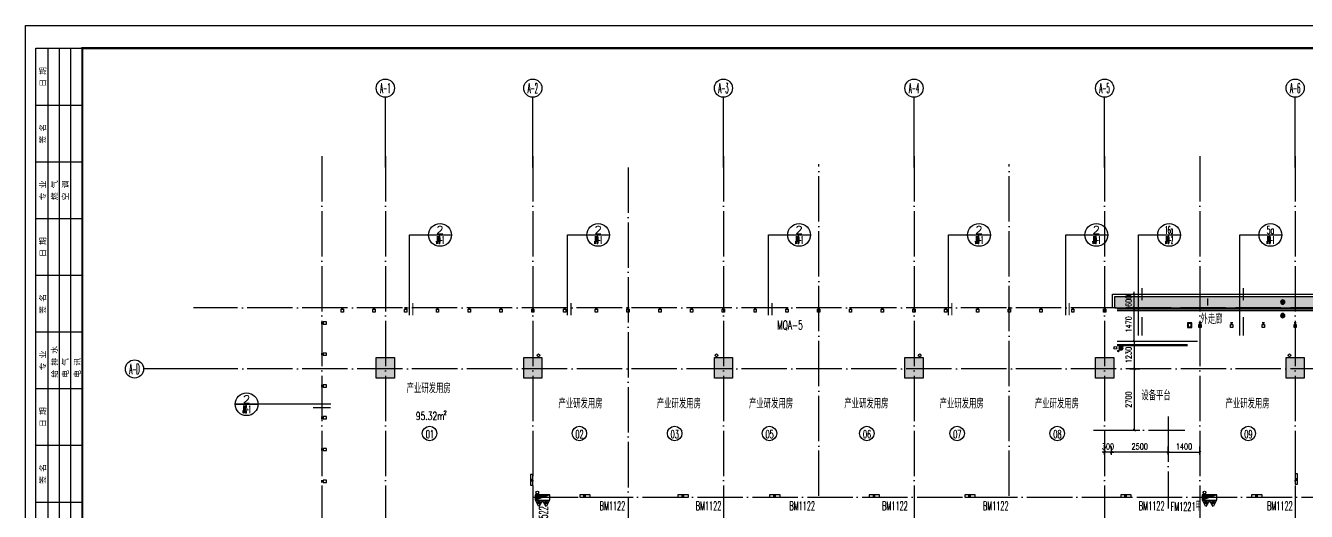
# Model space of a CAD drawing. Extents: x 1980812 to 2578970, y -669191 to 284498.
# Drawn here: x 1980812 to 2037260, y -166057 to -144644 of the extents above; entities that cross this region are included whole.
import ezdxf
from ezdxf.enums import TextEntityAlignment as Align

# ---------------------------------------------------------------- set-up
doc = ezdxf.new("R2010")
doc.units = 0
doc.header["$LTSCALE"] = 1000
doc.header["$MEASUREMENT"] = 0
doc.linetypes.add('DOTE', pattern=[2.42, 2, -0.2, 0.02, -0.2])
for name, color, linetype in [('0-文字（防火门)', 22, 'Continuous'), ('A-FLOR-LAND', 74, 'Continuous'), ('AXIS', 3, 'Continuous'), ('AXIS_TEXT', 7, 'Continuous'), ('COLU', 6, 'Continuous'), ('COLU_HATCH', 251, 'Continuous'), ('CURTWALL', 2, 'Continuous'), ('dote', 1, 'DOTE'), ('DQ-L', 2, 'Continuous'), ('DQ2', 2, 'Continuous'), ('EQUIP_地漏', 255, 'Continuous'), ('EQUIP_消火栓', 255, 'Continuous'), ('HANDRAIL', 3, 'Continuous'), ('TK', 1, 'Continuous'), ('VALVE_喷淋', 255, 'Continuous'), ('VPIPE-喷淋', 220, 'Continuous'), ('VPIPE-废水', 30, 'Continuous'), ('VPIPE-污水', 50, 'Continuous'), ('VPIPE-消防', 20, 'Continuous'), ('VPIPE-雨水', 140, 'Continuous'), ('WINDOW', 2, 'Continuous'), ('幕墙编号', 14, 'Continuous'), ('房号', 231, 'Continuous'), ('房间名称', 7, 'Continuous'), ('栏杆', 143, 'Continuous'), ('看线', 66, 'Continuous'), ('窗户分隔', 133, 'Continuous'), ('节点', 3, 'Continuous'), ('详细尺寸', 11, 'Continuous'), ('详细标注', 231, 'Continuous'), ('门窗编号', 56, 'Continuous'), ('门窗编号（回迁图纸）', 56, 'Continuous')]:
    doc.layers.add(name, color=color, linetype=linetype)
doc.styles.add('_TCH_AXIS', font='COMPLEX', dxfattribs={"bigfont": 'GBCBIG'})
doc.styles.add('_TCH_DIM_T3', font='SIMPLEX', dxfattribs={"width": 0.705882, "bigfont": 'GBCBIG'})
doc.styles.add('COMP', font='COMPLEX.shx', dxfattribs={"bigfont": 'hztxt'})
doc.styles.add('COMPLEX', font='COMPLEX')
doc.styles.add('D8', font='txtw.shx', dxfattribs={"width": 0.7, "bigfont": 'hztxtw.shx'})
doc.styles.add('HZF', font='ROMANS2', dxfattribs={"width": 0.7, "bigfont": 'HZDF2'})
doc.styles.add('HZTXTW', font='txtw.shx', dxfattribs={"width": 0.6, "bigfont": 'hztxtw.shx'})
doc.styles.add('SONGTI', font='NSimSun.ttf', dxfattribs={"width": 1.1})
doc.dimstyles.new('_TCH_ARCH&&100', dxfattribs={"dimtxt": 255, "dimasz": 100, "dimexe": 250, "dimexo": 300, "dimgap": 122.5, "dimtad": 1, "dimdec": 0, "dimzin": 0, "dimdsep": 46, "dimtxsty": '_TCH_DIM_T3', "dimblk": 'ARCHTICK', "dimcen": 0.09, "dimclrt": 7, "dimazin": 2, "dimtfac": 1, "dimtdec": 0, "dimtix": 1, "dimtmove": 2, "dimatfit": 3, "dimfxl": 1, "dimtolj": 1, "dimtzin": 0, "dimarcsym": 0})

# ---------------------------------------------------------------- blocks, each defined once
blk = doc.blocks.new('会签栏0821')
at = {"layer": 'TK'}
for p, q in [((115148889, 23475903), (115148889, 23483403)), ((115148889, 23483403), (115150939, 23483403)), ((115149439, 23475903), (115149439, 23483403)), ((115149939, 23475903), (115149939, 23483403)), ((115150439, 23475903), (115150439, 23483403)), ((115150939, 23475903), (115150939, 23483403)), ((115148889, 23480903), (115150939, 23480903)), ((115148889, 23478403), (115150939, 23478403)), ((115148889, 23468403), (115148889, 23475903)), ((115148889, 23475903), (115150939, 23475903)), ((115149439, 23468403), (115149439, 23475903)), ((115149939, 23468403), (115149939, 23475903)), ((115150439, 23468403), (115150439, 23475903)), ((115150939, 23468403), (115150939, 23475903)), ((115148889, 23473403), (115150939, 23473403)), ((115148889, 23470903), (115150939, 23470903)), ((115148889, 23460903), (115148889, 23468403)), ((115148889, 23468403), (115150939, 23468403)), ((115149439, 23460903), (115149439, 23468403)), ((115149939, 23460903), (115149939, 23468403)), ((115150439, 23460903), (115150439, 23468403)), ((115150939, 23460903), (115150939, 23468403)), ((115148889, 23465903), (115150939, 23465903)), ((115148889, 23463403), (115150939, 23463403)), ((115148889, 23460903), (115150939, 23460903))]:
    blk.add_line(p, q, dxfattribs=at)
at = {"layer": 'TK', "style": 'SONGTI'}
for s, p in [('日 期', (115149324, 23481702)), ('签 名', (115149324, 23479202)), ('专 业', (115149324, 23476702)), ('燃 气', (115149842, 23476702)), ('空 调', (115150316, 23476702)), ('日 期', (115149324, 23474202)), ('签 名', (115149324, 23471702)), ('专 业', (115149324, 23469202)), ('给 排 水', (115149842, 23468880)), ('电 气', (115150316, 23468880)), ('电 讯', (115150842, 23468880)), ('日 期', (115149324, 23466702)), ('签 名', (115149324, 23464202)), ('专 业', (115149324, 23461702)), ('总 图', (115149842, 23461702)), ('建 筑', (115150342, 23461702)), ('结 构', (115150816, 23461702))]:
    blk.add_text(s, height=250, rotation=90, dxfattribs=at).set_placement(p)
blk = doc.blocks.new('_ArchTick')
at = {"color": 0, "linetype": 'ByBlock', "const_width": 0.4}
blk.add_lwpolyline([(-0.5, -0.5), (0.5, 0.5)], dxfattribs=at)
blk = doc.blocks.new('*D1578')
at = {"layer": 'Defpoints', "color": 0, "transparency": 16777216}
for p in [(32509, 3300), (33007, 3300), (32509, 2700)]:
    blk.add_point(p, dxfattribs=at)
at = {"layer": '详细标注', "color": 0, "lineweight": -2, "transparency": 16777216}
for p, q in [((33007, 3300), (33007, 3400)), ((32809, 3300), (33257, 3300)), ((33007, 2700), (33007, 3300)), ((32809, 2700), (33257, 2700)), ((33007, 2700), (33007, 2600))]:
    blk.add_line(p, q, dxfattribs=at)
at = {"layer": '详细标注', "color": 0, "lineweight": -2, "transparency": 16777216, "xscale": 100, "yscale": 100, "zscale": 100}
for p, rotation in [((33007, 3300), 270), ((33007, 2700), 90)]:
    blk.add_blockref('_ArchTick', p, dxfattribs=dict(at, rotation=rotation))
at = {"layer": '详细标注', "color": 7, "transparency": 16777216, "insert": (32757, 3000), "char_height": 255, "attachment_point": 5, "rotation": 90, "style": '_TCH_DIM_T3'}
blk.add_mtext('\\A1;600', dxfattribs=at)
blk = doc.blocks.new('*D1579')
at = {"layer": 'Defpoints', "color": 0, "transparency": 16777216}
for p in [(32509, 1230), (32509, 0), (33007, 0)]:
    blk.add_point(p, dxfattribs=at)
at = {"layer": '详细标注', "color": 0, "lineweight": -2, "transparency": 16777216}
for p, q in [((32809, 1230), (33257, 1230)), ((33007, 1230), (33007, 0)), ((32809, 0), (33257, 0))]:
    blk.add_line(p, q, dxfattribs=at)
at = {"layer": '详细标注', "color": 0, "lineweight": -2, "transparency": 16777216, "xscale": 100, "yscale": 100, "zscale": 100}
for p, rotation in [((33007, 1230), 90), ((33007, 0), 270)]:
    blk.add_blockref('_ArchTick', p, dxfattribs=dict(at, rotation=rotation))
at = {"layer": '详细标注', "color": 7, "transparency": 16777216, "insert": (32757, 615), "char_height": 255, "attachment_point": 5, "rotation": 90, "style": '_TCH_DIM_T3'}
blk.add_mtext('\\A1;1230', dxfattribs=at)
blk = doc.blocks.new('*D1580')
at = {"layer": 'Defpoints', "color": 0, "transparency": 16777216}
for p in [(32509, 0), (32509, -2700), (33007, -2700)]:
    blk.add_point(p, dxfattribs=at)
at = {"layer": '详细标注', "color": 0, "lineweight": -2, "transparency": 16777216}
for p, q in [((32809, 0), (33257, 0)), ((33007, 0), (33007, -2700)), ((32809, -2700), (33257, -2700))]:
    blk.add_line(p, q, dxfattribs=at)
at = {"layer": '详细标注', "color": 0, "lineweight": -2, "transparency": 16777216, "xscale": 100, "yscale": 100, "zscale": 100}
for p, rotation in [((33007, 0), 90), ((33007, -2700), 270)]:
    blk.add_blockref('_ArchTick', p, dxfattribs=dict(at, rotation=rotation))
at = {"layer": '详细标注', "color": 7, "transparency": 16777216, "insert": (32757, -1350), "char_height": 255, "attachment_point": 5, "rotation": 90, "style": '_TCH_DIM_T3'}
blk.add_mtext('\\A1;2700', dxfattribs=at)
blk = doc.blocks.new('*D1587')
at = {"layer": 'Defpoints', "color": 0, "transparency": 16777216}
for p in [(35900, -3669), (34500, -4080), (35900, -4080)]:
    blk.add_point(p, dxfattribs=at)
at = {"layer": '详细标注', "color": 0, "lineweight": -2, "transparency": 16777216}
for p, q in [((34500, -3780), (34500, -3419)), ((34500, -3669), (35900, -3669)), ((35900, -3780), (35900, -3419))]:
    blk.add_line(p, q, dxfattribs=at)
at = {"layer": '详细标注', "color": 0, "lineweight": -2, "transparency": 16777216, "xscale": 100, "yscale": 100, "zscale": 100, "rotation": 180}
blk.add_blockref('_ArchTick', (34500, -3669), dxfattribs=at)
at = {"layer": '详细标注', "color": 0, "lineweight": -2, "transparency": 16777216, "xscale": 100, "yscale": 100, "zscale": 100}
blk.add_blockref('_ArchTick', (35900, -3669), dxfattribs=at)
at = {"layer": '详细标注', "color": 7, "transparency": 16777216, "insert": (35200, -3419), "char_height": 255, "attachment_point": 5, "style": '_TCH_DIM_T3'}
blk.add_mtext('\\A1;1400', dxfattribs=at)
blk = doc.blocks.new('*D1588')
at = {"layer": 'Defpoints', "color": 0, "transparency": 16777216}
for p in [(32000, -3669), (32000, -4080), (34500, -4080)]:
    blk.add_point(p, dxfattribs=at)
at = {"layer": '详细标注', "color": 0, "lineweight": -2, "transparency": 16777216}
for p, q in [((32000, -3780), (32000, -3419)), ((34500, -3669), (32000, -3669)), ((34500, -3780), (34500, -3419))]:
    blk.add_line(p, q, dxfattribs=at)
at = {"layer": '详细标注', "color": 0, "lineweight": -2, "transparency": 16777216, "xscale": 100, "yscale": 100, "zscale": 100}
for p, rotation in [((32000, -3669), 180.0000000054828), ((34500, -3669), 5.482814202650844e-09)]:
    blk.add_blockref('_ArchTick', p, dxfattribs=dict(at, rotation=rotation))
at = {"layer": '详细标注', "color": 7, "transparency": 16777216, "insert": (33250, -3419), "char_height": 255, "attachment_point": 5, "rotation": 0, "style": '_TCH_DIM_T3'}
blk.add_mtext('\\A1;2500', dxfattribs=at)
blk = doc.blocks.new('*D1591')
at = {"layer": 'Defpoints', "color": 0, "transparency": 16777216}
for p in [(32509, 2700), (33007, 2700), (32509, 1230)]:
    blk.add_point(p, dxfattribs=at)
at = {"layer": '详细标注', "color": 0, "lineweight": -2, "transparency": 16777216}
for p, q in [((32809, 2700), (33257, 2700)), ((33007, 1230), (33007, 2700)), ((32809, 1230), (33257, 1230))]:
    blk.add_line(p, q, dxfattribs=at)
at = {"layer": '详细标注', "color": 0, "lineweight": -2, "transparency": 16777216, "xscale": 100, "yscale": 100, "zscale": 100}
for p, rotation in [((33007, 2700), 90), ((33007, 1230), 270)]:
    blk.add_blockref('_ArchTick', p, dxfattribs=dict(at, rotation=rotation))
at = {"layer": '详细标注', "color": 7, "transparency": 16777216, "insert": (32757, 1965), "char_height": 255, "attachment_point": 5, "rotation": 90, "style": '_TCH_DIM_T3'}
blk.add_mtext('\\A1;1470', dxfattribs=at)
blk = doc.blocks.new('*D1592')
at = {"layer": 'Defpoints', "color": 0, "transparency": 16777216}
for p in [(31700, -3669), (31700, -4080), (32000, -4080)]:
    blk.add_point(p, dxfattribs=at)
at = {"layer": '详细标注', "color": 0, "lineweight": -2, "transparency": 16777216}
for p, q in [((31700, -3669), (31600, -3669)), ((31700, -3780), (31700, -3419)), ((32000, -3669), (31700, -3669)), ((32000, -3780), (32000, -3419)), ((32000, -3669), (32100, -3669))]:
    blk.add_line(p, q, dxfattribs=at)
at = {"layer": '详细标注', "color": 0, "lineweight": -2, "transparency": 16777216, "xscale": 100, "yscale": 100, "zscale": 100}
for p, rotation in [((31700, -3669), 5.480579160473222e-09), ((32000, -3669), 180.0000000054806)]:
    blk.add_blockref('_ArchTick', p, dxfattribs=dict(at, rotation=rotation))
at = {"layer": '详细标注', "color": 7, "transparency": 16777216, "insert": (31850, -3419), "char_height": 255, "attachment_point": 5, "rotation": 0, "style": '_TCH_DIM_T3'}
blk.add_mtext('\\A1;300', dxfattribs=at)
blk = doc.blocks.new('_index')
blk.add_line((-0.5, 0), (0.5, 0))
blk.add_circle((0, 0), 0.5)
at = {"style": 'COMP'}
for tag, width, p, p2 in [('1', 2.333333, (-0.17, 0.05), (0.17, 0.05)), ('-', 1.166667, (-0.17, -0.39), (0.17, -0.39))]:
    blk.add_attdef(tag, text='', height=0.34, dxfattribs=dict(at, width=width)).set_placement(p, p2, align=Align.FIT)
blk = doc.blocks.new('A$C18E54BEC')
at = {"layer": '房号'}
for centre in [(1948, -2845), (8552, -2845), (12751, -2845), (16930, -2845), (21221, -2845), (25201, -2845), (29613, -2845), (38033, -2845), (43698, -2845), (3367, -10586), (42972, -10732), (3367, -14737), (42823, -14927), (3367, -21655), (8716, -21655), (16897, -21655), (21288, -21655), (25379, -21655), (29498, -21655), (33902, -21655), (37926, -21655), (44696, -21655)]:
    blk.add_circle(centre, 320, dxfattribs=at)
at = {"layer": '房号', "style": 'HZTXTW', "width": 0.506757}
for s, p in [('01', (1784, -3055)), ('02', (8377, -3059)), ('03', (12576, -3059)), ('05', (16755, -3059)), ('06', (21046, -3059)), ('07', (25026, -3059)), ('08', (29438, -3059)), ('09', (37858, -3059)), ('10', (43523, -3059)), ('25', (3192, -10800)), ('11', (42797, -10945)), ('23', (3192, -14951)), ('12', (42648, -15140)), ('22', (3192, -21869)), ('21', (8541, -21869)), ('20', (16722, -21869)), ('19', (21113, -21869)), ('18', (25204, -21869)), ('17', (29323, -21869)), ('16', (33727, -21869)), ('15', (37751, -21869)), ('13', (44521, -21869))]:
    blk.add_text(s, height=358.4, dxfattribs=at).set_placement(p)
blk = doc.blocks.new('A$C1FE24B19')
at = {"layer": '房间名称', "style": 'HZTXTW', "width": 0.6}
for s, p in [('产业研发用房', (43491, -730)), ('产业研发用房', (1909, -866)), ('设备平台', (33967, -1180)), ('产业研发用房', (8600, -1537)), ('产业研发用房', (12938, -1537)), ('产业研发用房', (17000, -1537)), ('产业研发用房', (21200, -1537)), ('产业研发用房', (25400, -1537)), ('产业研发用房', (29600, -1537)), ('产业研发用房', (38000, -1537)), ('产业研发用房', (3551, -9712)), ('产业研发用房', (42805, -9712)), ('产业研发用房', (3578, -13987)), ('产业研发用房', (42805, -13987)), ('产业研发用房', (3397, -19607)), ('产业研发用房', (44516, -19829)), ('产业研发用房', (8600, -20667)), ('产业研发用房', (17000, -20754)), ('产业研发用房', (21200, -20754)), ('产业研发用房', (25400, -20754)), ('产业研发用房', (29600, -20754)), ('产业研发用房', (33695, -20754)), ('产业研发用房', (37809, -20796)), ('设备平台', (12211, -22749))]:
    blk.add_text(s, height=400, rotation=0.0006, dxfattribs=at).set_placement(p, align=Align.MIDDLE_CENTER)
blk = doc.blocks.new('灭火器')
at = {"layer": 'VALVE_喷淋'}
for points in [[(-87, 50), (-156, 170), (-225, 50)], [(225, 50), (156, 170), (87, 50)]]:
    blk.add_hatch(color=8, dxfattribs=at).paths.add_polyline_path(points)
at = {"layer": 'EQUIP_消火栓'}
for p, q in [((-156, 270), (-312, 0)), ((-156, 170), (-225, 50)), ((-225, 50), (-87, 50)), ((0, 0), (-156, 270)), ((-87, 50), (-156, 170)), ((156, 270), (0, 0)), ((0, 0), (312, 0)), ((156, 170), (87, 50)), ((87, 50), (225, 50)), ((312, 0), (156, 270)), ((225, 50), (156, 170)), ((-312, 0), (0, 0))]:
    blk.add_line(p, q, dxfattribs=at)
blk = doc.blocks.new('$TwtSys$00000434')
for p, q in [((-0.5, 0.5), (-0.5, -0.5)), ((-0.5, -0.5), (0.5, 0.5)), ((0.5, 0.5), (-0.5, 0.5)), ((0.5, -0.5), (0.5, 0.5)), ((-0.5, -0.5), (0.5, -0.5))]:
    blk.add_line(p, q)
blk.add_solid([(0.5, -0.5), (0.5, 0.5), (-0.5, -0.5)])
blk = doc.blocks.new('$TwtSys$00000141')
for p, q in [((-94, 8), (-10, 92)), ((-94, 8), (-10, 92)), ((-87, -35), (35, 87)), ((-87, -35), (35, 87)), ((-66, -66), (66, 66)), ((-66, -66), (66, 66)), ((-32, -87), (88, 33)), ((-32, -87), (88, 33)), ((11, -92), (92, -11)), ((11, -92), (92, -11))]:
    blk.add_line(p, q)
blk.add_circle((0, 0), 94)
blk.add_circle((0, 0), 94)
blk = doc.blocks.new('A$C4C6074F0')
at = {"layer": 'VPIPE-喷淋', "linetype": 'Continuous'}
for centre, radius in [((32308, 796), 36), ((15050, -12600), 90), ((15050, -12800), 90)]:
    blk.add_circle(centre, radius, dxfattribs=at)
at = {"layer": 'VPIPE-废水', "linetype": 'Continuous'}
for centre in [(14600, 600), (14600, 600), (32173, 930), (14350, -11700), (32000, -23850), (14418, -24430)]:
    blk.add_circle(centre, 60, dxfattribs=at)
at = {"layer": 'VPIPE-污水', "linetype": 'Continuous'}
for centre in [(15050, -12150), (15050, -12400)]:
    blk.add_circle(centre, 60, dxfattribs=at)
at = {"layer": 'VPIPE-消防', "linetype": 'Continuous'}
for centre in [(6700, -5450), (36100, -5450), (14550, -10800), (6700, -18250), (36100, -18250)]:
    blk.add_circle(centre, 60, dxfattribs=at)
at = {"layer": 'VPIPE-雨水', "linetype": 'Continuous'}
for centre in [(6750, 600), (23550, 600), (39850, 600), (46300, -500), (-500, -8000), (46000, -15700), (-300, -23850), (6750, -23900), (23550, -23850), (40350, -24100)]:
    blk.add_circle(centre, 60, dxfattribs=at)
at = {"layer": 'EQUIP_地漏'}
for p, xscale, rotation in [((39550, 2949), -0.9999999999999999, 90.0000455826019), ((39550, 2350), -0.9999999999999999, 90.0000455826019), ((32423, 930), -1, 2.75409889306359e-09), ((48550, -700), -1, 2.73175867698099e-09), ((49150, -700), -1, 2.73175867698099e-09), ((14600, -11700), -1, 2.75409889306359e-09), ((7050, -26200), -1, 270), ((7050, -26800), -1, 270)]:
    blk.add_blockref('$TwtSys$00000141', p, dxfattribs=dict(at, xscale=xscale, rotation=rotation))
for p in [(-3050, -23850), (-2450, -23850), (14168, -24430)]:
    blk.add_blockref('$TwtSys$00000141', p, dxfattribs=at)
at = {"layer": 'EQUIP_消火栓'}
for p, xscale, yscale, zscale, rotation in [((6925, -5670), 650, 239.9999999999999, 650, 179.9999984285999), ((36325, -5670), 650, 239.9999999999999, 650, 179.9999984285999), ((14775, -10580), -650.0000000000002, 240, 650.0000000000002, 1.571400130018219e-06), ((6925, -18030), -650.0000000000002, 240, 650.0000000000002, 1.571400130018219e-06), ((36325, -18030), -650.0000000000002, 240, 650.0000000000002, 1.571400130018219e-06)]:
    blk.add_blockref('$TwtSys$00000434', p, dxfattribs=dict(at, xscale=xscale, yscale=yscale, zscale=zscale, rotation=rotation))
at = {"layer": 'EQUIP_消火栓', "xscale": -1, "rotation": 180}
for p in [(6925, -5790), (36325, -5790)]:
    blk.add_blockref('灭火器', p, dxfattribs=at)
at = {"layer": 'EQUIP_消火栓'}
for p in [(14775, -10460), (6925, -17910), (36325, -17910)]:
    blk.add_blockref('灭火器', p, dxfattribs=at)
at = {"layer": 'EQUIP_消火栓', "rotation": 90}
blk.add_blockref('灭火器', (23450, -13257), dxfattribs=at)
blk = doc.blocks.new('DQ-EL-D1')
at = {"layer": 'DQ2'}
blk.add_lwpolyline([(-230, -50), (230, -50), (230, 50), (-230, 50)], close=True, dxfattribs=at)
at = {"layer": 'DQ2', "style": 'D8', "width": 0.7}
blk.add_text('D1', height=80, dxfattribs=at).set_placement((-8, 0), align=Align.MIDDLE)
blk = doc.blocks.new('A$C0E49695A')
at = {"layer": 'DQ-L', "rotation": 90}
for p in [(6450, -4887), (40150, -4856), (6450, -18621), (10650, -18605), (40150, -18592)]:
    blk.add_blockref('DQ-EL-D1', p, dxfattribs=at)
at = {"layer": 'DQ-L'}
for p in [(8795, -5600), (13127, -5600), (17168, -5600), (21554, -5600), (25764, -5600), (32640, -5600), (38409, -5600), (8052, -7600), (38534, -7600), (38534, -11900), (7840, -16100), (17247, -18100), (21580, -18100), (25615, -18100), (29812, -18100), (33806, -18100), (38387, -18100)]:
    blk.add_blockref('DQ-EL-D1', p, dxfattribs=at)
blk = doc.blocks.new('sthnsth')
at = {"layer": '门窗编号（回迁图纸）', "style": 'HZTXTW', "width": 0.5}
blk.add_text('BM1122', height=380, dxfattribs=at).set_placement((2008429, 252506))
blk = doc.blocks.new('sshsgrs')
at = {"layer": '门窗编号（回迁图纸）', "style": 'HZTXTW', "width": 0.5}
blk.add_text('BM15522', height=380, dxfattribs=at).set_placement((2000831, 252506))
blk = doc.blocks.new('qerhtasew')
at = {"layer": '门窗编号'}
for name, p in [('sthnsth', (-2320, -418509)), ('sthnsth', (1915, -418509)), ('sthnsth', (6043, -418509)), ('sthnsth', (10134, -418509)), ('sthnsth', (14573, -418509)), ('sthnsth', (21447, -418509)), ('sthnsth', (27098, -418509)), ('sshsgrs', (37441, -418482)), ('sshsgrs', (-322, -430264)), ('sthnsth', (-2387, -430237)), ('sthnsth', (6105, -430237)), ('sthnsth', (10193, -430237)), ('sthnsth', (14400, -430237)), ('sthnsth', (18826, -430237)), ('sthnsth', (22824, -430237)), ('sthnsth', (27078, -430346))]:
    blk.add_blockref(name, p, dxfattribs=at)
at = {"layer": '门窗编号', "rotation": 90}
for name, p in [('sshsgrs', (2256328, -2167974)), ('sthnsth', (2258460, -2177045)), ('sthnsth', (2286607, -2177045)), ('sthnsth', (2258460, -2184212)), ('sthnsth', (2286607, -2184212)), ('sshsgrs', (2289084, -2178185))]:
    blk.add_blockref(name, p, dxfattribs=at)
blk = doc.blocks.new('_AXISO')
blk.add_circle((0, 0), 0.5)
at = {"layer": 'AXIS_TEXT', "style": 'COMPLEX', "width": 1.041667}
blk.add_attdef('A', text='', height=0.56, dxfattribs=at).set_placement((-0.25, -0.28), (0.25, -0.28), align=Align.FIT)
blk = doc.blocks.new('竖梃0903')
at = {"layer": '窗户分隔'}
blk.add_line((115028288, 22648046), (115028222, 22648046), dxfattribs=at)
for points in [[(115028222, 22648096), (115028225, 22648096), (115028225, 22647996), (115028222, 22647996)], [(115028288, 22648096), (115028422, 22648096), (115028422, 22647996), (115028288, 22647996)]]:
    blk.add_lwpolyline(points, close=True, dxfattribs=at)
blk = doc.blocks.new('A$C204647D6')
at = {"layer": 'A-FLOR-LAND'}
h = blk.add_hatch(dxfattribs=at)
h.set_pattern_fill('GRASS', color=256, scale=50, angle=180)
h.set_pattern_definition([(270, (3055315.91, -461100.08), (99.7795475, -99.7795475), [26.458066, -173.101015]), (225, (3055315.91, -461100.08), (99.7796155, -99.7796155), [26.458066, -114.651615]), (315, (3055315.91, -461100.08), (99.7796155, 99.7796155), [26.458066, -114.651615])])
h.paths.add_polyline_path([(49400, -5200), (48900, -5200), (48900, 2700), (32150, 2700), (32150, 3200), (49400, 3200)])
at = {"layer": 'CURTWALL'}
for points in [[(35350, 1830), (35550, 1830), (35550, 2030), (35350, 2030)], [(35380, 1860), (35520, 1860), (35520, 2000), (35380, 2000)]]:
    blk.add_lwpolyline(points, close=True, dxfattribs=at)
at = {"layer": 'dote'}
for p, q in [((34500, -2099.7), (34500, -6145.2)), ((31211.7, -2700), (35240.7, -2700)), ((6500, -5650), (54031.7, -5650))]:
    blk.add_line(p, q, dxfattribs=at)
at = {"layer": 'HANDRAIL'}
for p, q in [((32250, 1230), (35800, 1230)), ((32250, 1080), (35350, 1080)), ((32250, 1030), (35350, 1030))]:
    blk.add_line(p, q, dxfattribs=at)
at = {"layer": '栏杆'}
for p, q in [((32150, 2700), (48900, 2700)), ((32250, 2650), (48850, 2650)), ((32250, 2580), (48800, 2580))]:
    blk.add_line(p, q, dxfattribs=at)
at = {"layer": '看线'}
for p, q in [((32050, 3300), (49500, 3300)), ((32050, 2700), (32050, 3300)), ((32150, 2700), (32150, 3200)), ((32150, 3200), (49400, 3200))]:
    blk.add_line(p, q, dxfattribs=at)
at = {"layer": '0-文字（防火门)', "style": 'HZTXTW', "width": 0.5}
blk.add_text('FM1221甲', height=380, dxfattribs=at).set_placement((34606.8, -6258.6))
at = {"layer": '详细标注'}
for p1, p2, distance, picture, middle in [((32508.9, 2700), (32508.9, 3300), -498.5, '*D1578', (32757.4, 3000)), ((32508.9, 1230), (32508.9, 0), 498.5, '*D1579', (32757.4, 615)), ((32508.9, 0), (32508.9, -2700), 498.5, '*D1580', (32757.4, -1350))]:
    dim = blk.add_aligned_dim(p1=p1, p2=p2, distance=distance, dimstyle='_TCH_ARCH&&100', dxfattribs=at)
    dim.commit()
    dim.dimension.update_dxf_attribs({"geometry": picture, "text_midpoint": middle})
for p1, p2, distance, picture, middle in [((32508.9, 1230), (32508.9, 2700), -498.5, '*D1591', (32757.4, 1965)), ((32000, -4080.2), (31700, -4080.2), -411, '*D1592', (31850, -3419.2)), ((34500, -4080.2), (32000, -4080.2), -411, '*D1588', (33250, -3419.2)), ((34500, -4080.2), (35900, -4080.2), 411, '*D1587', (35200, -3419.2))]:
    dim = blk.add_aligned_dim(p1=p1, p2=p2, distance=distance, dimstyle='_TCH_ARCH&&100', override={"dimfxl": 150}, dxfattribs=at)
    dim.commit()
    dim.dimension.update_dxf_attribs({"geometry": picture, "text_midpoint": middle})

msp = doc.modelspace()

# ---------------------------------------------------------------- hatches: boundary and pattern name
at = {"layer": 'COLU_HATCH'}
h = msp.add_hatch(color=256, dxfattribs=at)
h.dxf.hatch_style = 1
h.paths.add_polyline_path([(1996266.5, -159277.9), (1997066.5, -159277.9), (1997066.5, -160177.9), (1996266.5, -160177.9)])
h = msp.add_hatch(color=256, dxfattribs=at)
h.dxf.hatch_style = 1
h.paths.add_polyline_path([(2002766.5, -159277.9), (2003566.5, -159277.9), (2003566.5, -160177.9), (2002766.5, -160177.9)])
h = msp.add_hatch(color=256, dxfattribs=at)
h.dxf.hatch_style = 1
h.paths.add_polyline_path([(2011166.5, -159277.9), (2011966.5, -159277.9), (2011966.5, -160177.9), (2011166.5, -160177.9)])
h = msp.add_hatch(color=256, dxfattribs=at)
h.dxf.hatch_style = 1
h.paths.add_polyline_path([(2019566.5, -159277.9), (2020366.5, -159277.9), (2020366.5, -160177.9), (2019566.5, -160177.9)])
h = msp.add_hatch(color=256, dxfattribs=at)
h.dxf.hatch_style = 1
h.paths.add_polyline_path([(2027966.5, -159277.9), (2028766.5, -159277.9), (2028766.5, -160177.9), (2027966.5, -160177.9)])
h = msp.add_hatch(color=256, dxfattribs=at)
h.dxf.hatch_style = 1
h.paths.add_polyline_path([(2036366.5, -159277.9), (2037166.5, -159277.9), (2037166.5, -160177.9), (2036366.5, -160177.9)])

# ---------------------------------------------------------------- linework, layer by layer
at = {"layer": 'AXIS'}
for p, q in [((1996666.5, -150891.5), (1996666.5, -147800.7)), ((2003166.5, -150891.5), (2003166.5, -147800.7)), ((2011566.5, -150891.5), (2011566.5, -147800.7)), ((2019966.5, -150891.5), (2019966.5, -147800.7)), ((2028366.5, -150891.5), (2028366.5, -147800.7)), ((2036766.5, -150891.5), (2036766.5, -147800.7)), ((1989843, -159777.9), (1986011.9, -159777.9))]:
    msp.add_line(p, q, dxfattribs=at)
at = {"layer": 'COLU'}
for points in [[(1996266.5, -159277.9), (1997066.5, -159277.9), (1997066.5, -160177.9), (1996266.5, -160177.9)], [(2002766.5, -159277.9), (2003566.5, -159277.9), (2003566.5, -160177.9), (2002766.5, -160177.9)], [(2011166.5, -159277.9), (2011966.5, -159277.9), (2011966.5, -160177.9), (2011166.5, -160177.9)], [(2019566.5, -159277.9), (2020366.5, -159277.9), (2020366.5, -160177.9), (2019566.5, -160177.9)], [(2027966.5, -159277.9), (2028766.5, -159277.9), (2028766.5, -160177.9), (2027966.5, -160177.9)], [(2036366.5, -159277.9), (2037166.5, -159277.9), (2037166.5, -160177.9), (2036366.5, -160177.9)]]:
    msp.add_lwpolyline(points, close=True, dxfattribs=at)
at = {"layer": 'dote'}
for p, q in [((1993866.5, -150400.7), (1993866.5, -192501.6)), ((1996666.5, -150400.7), (1996666.5, -192501.6)), ((2003166.5, -150400.7), (2003166.5, -192501.6)), ((2011566.5, -150400.7), (2011566.5, -192501.6)), ((2019966.5, -150400.7), (2019966.5, -192501.6)), ((2028366.5, -150400.7), (2028366.5, -192501.6)), ((2032566.5, -150400.7), (2032566.5, -191503)), ((2036766.5, -150400.7), (2036766.5, -192501.6)), ((2007366.5, -150897.8), (2007366.5, -191573.5)), ((2015766.5, -165377.9), (2015766.5, -150747)), ((2024166.5, -165377.9), (2024166.5, -150747)), ((2053077.2, -157077.9), (1988210.3, -157077.9)), ((2053079.9, -159777.9), (1988213, -159777.9))]:
    msp.add_line(p, q, dxfattribs=at)
at = {"layer": 'TK'}
msp.add_lwpolyline([(1980812.3, -144644.1), (2064912.3, -144644.1), (2064912.3, -204044.1), (1980812.3, -204044.1)], close=True, dxfattribs=at)
at = {"layer": 'TK', "const_width": 100}
msp.add_lwpolyline([(2063912.3, -203044.1), (2063912.3, -145644.1), (1983312.3, -145644.1), (1983312.3, -203044.1)], close=True, dxfattribs=at)
at = {"layer": '看线'}
msp.add_line((2032916.5, -156977.9), (2032916.5, -156677.9), dxfattribs=at)
msp.add_line((2032916.5, -156977.9), (2032916.5, -156677.9), dxfattribs=at)
at = {"layer": '节点'}
for p, q in [((1997731.6, -153873.1), (1998576.1, -153873.1)), ((1997731.6, -157413.2), (1997731.6, -153873.1)), ((2004701.8, -153873.1), (2005546.3, -153873.1)), ((2004701.8, -157413.2), (2004701.8, -153873.1)), ((2013555.3, -153873.1), (2014399.8, -153873.1)), ((2013555.3, -157413.2), (2013555.3, -153873.1)), ((2021486.8, -153873.1), (2022331.3, -153873.1)), ((2021486.8, -157413.2), (2021486.8, -153873.1)), ((2026657.8, -153873.1), (2027502.3, -153873.1)), ((2026657.8, -157413.2), (2026657.8, -153873.1)), ((2029862.8, -153873.1), (2030707.3, -153873.1)), ((2029862.8, -158305.5), (2029862.8, -153873.1)), ((2034329.8, -153873.1), (2035174.3, -153873.1)), ((2034329.8, -158305.5), (2034329.8, -153873.1)), ((1994259.6, -161335.4), (1990051.7, -161335.4)), ((1990576.3, -161335.4), (1990414.6, -161335.4))]:
    msp.add_line(p, q, dxfattribs=at)
at = {"layer": '节点', "ltscale": 0.5, "const_width": 50}
for points in [[(2030012.8, -156751.7), (2030012.8, -156216.4)], [(2034479.8, -156751.7), (2034479.8, -156216.4)], [(1997881.6, -157413.2), (1997881.6, -156877.9)], [(2004851.8, -157413.2), (2004851.8, -156877.9)], [(2013705.3, -157413.2), (2013705.3, -156877.9)], [(2021636.8, -157413.2), (2021636.8, -156877.9)], [(2026807.8, -157413.2), (2026807.8, -156877.9)], [(2030012.8, -158305.5), (2030012.8, -157481.2)], [(2034479.8, -158305.5), (2034479.8, -157481.2)], [(1994259.6, -161485.4), (1993481.6, -161485.4)]]:
    msp.add_lwpolyline(points, dxfattribs=at)

# ---------------------------------------------------------------- block references
at = {"layer": 'AXIS'}
ref = msp.add_blockref('_AXISO', (1996666.5, -147400.7), dxfattribs=dict(at, xscale=800, yscale=800, zscale=800))
ref.add_attrib('A', 'A-1', dxfattribs={"layer": 'AXIS_TEXT', "height": 452.55, "style": '_TCH_AXIS', "width": 0.375}).set_placement((1996440.2, -147627), (1996892.8, -147627), align=Align.FIT)
ref = msp.add_blockref('_AXISO', (2003166.5, -147400.7), dxfattribs=dict(at, xscale=800, yscale=800, zscale=800))
ref.add_attrib('A', 'A-2', dxfattribs={"layer": 'AXIS_TEXT', "height": 452.55, "style": '_TCH_AXIS', "width": 0.344262}).set_placement((2002940.2, -147627), (2003392.8, -147627), align=Align.FIT)
ref = msp.add_blockref('_AXISO', (2011566.5, -147400.7), dxfattribs=dict(at, xscale=800, yscale=800, zscale=800))
ref.add_attrib('A', 'A-3', dxfattribs={"layer": 'AXIS_TEXT', "height": 452.55, "style": '_TCH_AXIS', "width": 0.344262}).set_placement((2011340.2, -147627), (2011792.8, -147627), align=Align.FIT)
ref = msp.add_blockref('_AXISO', (2019966.5, -147400.7), dxfattribs=dict(at, xscale=800, yscale=800, zscale=800))
ref.add_attrib('A', 'A-4', dxfattribs={"layer": 'AXIS_TEXT', "height": 452.55, "style": '_TCH_AXIS', "width": 0.333333}).set_placement((2019740.2, -147627), (2020192.8, -147627), align=Align.FIT)
ref = msp.add_blockref('_AXISO', (2028366.5, -147400.7), dxfattribs=dict(at, xscale=800, yscale=800, zscale=800))
ref.add_attrib('A', 'A-5', dxfattribs={"layer": 'AXIS_TEXT', "height": 452.55, "style": '_TCH_AXIS', "width": 0.344262}).set_placement((2028140.2, -147627), (2028592.8, -147627), align=Align.FIT)
ref = msp.add_blockref('_AXISO', (2036766.5, -147400.7), dxfattribs=dict(at, xscale=800, yscale=800, zscale=800))
ref.add_attrib('A', 'A-6', dxfattribs={"layer": 'AXIS_TEXT', "height": 452.55, "style": '_TCH_AXIS', "width": 0.344262}).set_placement((2036540.2, -147627), (2036992.8, -147627), align=Align.FIT)
ref = msp.add_blockref('_AXISO', (1985611.9, -159777.9), dxfattribs=dict(at, xscale=800, yscale=800, zscale=800))
ref.add_attrib('A', 'A-D', dxfattribs={"layer": 'AXIS_TEXT', "height": 452.55, "style": '_TCH_AXIS', "width": 0.328125}).set_placement((1985385.7, -160004.2), (1985838.2, -160004.2), align=Align.FIT)
at = {"layer": 'DQ-L'}
msp.add_blockref('A$C0E49695A', (1996666.5, -159777.9), dxfattribs=at)
at = {"layer": 'EQUIP_地漏'}
msp.add_blockref('A$C4C6074F0', (1996666.5, -159777.9), dxfattribs=at)
at = {"layer": 'TK'}
msp.add_blockref('会签栏0821', (-113167626.7, -23629047.1), dxfattribs=at)
at = {"layer": 'WINDOW', "rotation": 270}
for p in [(-20653279.3, 114871143.8), (-20651879.3, 114871143.8), (-20650479.3, 114871143.8), (-20649079.3, 114871143.8), (-20647679.3, 114871143.8), (-20646279.3, 114871143.8), (-20644879.3, 114871143.8), (-20643479.3, 114871143.8), (-20642079.3, 114871143.8), (-20640679.3, 114871143.8), (-20639279.3, 114871143.8), (-20637879.3, 114871143.8), (-20636479.3, 114871143.8), (-20635079.3, 114871143.8), (-20633679.3, 114871143.8), (-20632279.3, 114871143.8), (-20630879.3, 114871143.8), (-20629479.3, 114871143.8), (-20628079.3, 114871143.8), (-20626679.3, 114871143.8), (-20625279.3, 114871143.8), (-20623879.3, 114871143.8), (-20622479.3, 114871143.8), (-20621079.3, 114871143.8), (-20619679.3, 114871143.8), (-20615479.3, 114870473.8), (-20614079.3, 114870473.8), (-20612679.3, 114870473.8), (-20611279.3, 114870473.8)]:
    msp.add_blockref('竖梃0903', p, dxfattribs=at)
at = {"layer": 'WINDOW', "xscale": -1, "rotation": 180}
for p in [(-113034355.2, 22490297.9), (-113034355.2, 22488917.9), (-113034355.2, 22487517.9), (-113034355.2, 22486117.9), (-113034355.2, 22484717.9), (-113034355.2, 22483317.9)]:
    msp.add_blockref('竖梃0903', p, dxfattribs=at)
at = {"layer": '房号'}
msp.add_blockref('A$C18E54BEC', (1996666.5, -159777.9), dxfattribs=at)
at = {"layer": '房间名称'}
msp.add_blockref('A$C1FE24B19', (1996666.5, -159777.9), dxfattribs=at)
at = {"layer": '节点', "ltscale": 0.5}
ref = msp.add_blockref('_index', (1999076.1, -153873.1), dxfattribs=dict(at, xscale=1000.000000050349, yscale=1000.000000050349, zscale=1000.000000050349))
ref.add_attrib('1', '2', dxfattribs={"layer": '0', "height": 340, "rotation": 360, "style": 'COMP', "width": 1.5}).set_placement((1998906.1, -153823.1), (1999246.1, -153823.1), align=Align.FIT)
ref.add_attrib('-', 'JAD-1', dxfattribs={"layer": '0', "height": 340, "style": 'COMP', "width": 0.225806}).set_placement((1998906.1, -154263.1), (1999246.1, -154263.1), align=Align.FIT)
ref = msp.add_blockref('_index', (2006046.3, -153873.1), dxfattribs=dict(at, xscale=1000.000000050349, yscale=1000.000000050349, zscale=1000.000000050349))
ref.add_attrib('1', '2', dxfattribs={"layer": '0', "height": 340, "rotation": 360, "style": 'COMP', "width": 1.5}).set_placement((2005876.3, -153823.1), (2006216.3, -153823.1), align=Align.FIT)
ref.add_attrib('-', 'JAD-1', dxfattribs={"layer": '0', "height": 340, "style": 'COMP', "width": 0.225806}).set_placement((2005876.3, -154263.1), (2006216.3, -154263.1), align=Align.FIT)
ref = msp.add_blockref('_index', (2014899.8, -153873.1), dxfattribs=dict(at, xscale=1000.000000050349, yscale=1000.000000050349, zscale=1000.000000050349))
ref.add_attrib('1', '2', dxfattribs={"layer": '0', "height": 340, "rotation": 360, "style": 'COMP', "width": 1.5}).set_placement((2014729.8, -153823.1), (2015069.8, -153823.1), align=Align.FIT)
ref.add_attrib('-', 'JAD-1', dxfattribs={"layer": '0', "height": 340, "style": 'COMP', "width": 0.225806}).set_placement((2014729.8, -154263.1), (2015069.8, -154263.1), align=Align.FIT)
ref = msp.add_blockref('_index', (2022831.3, -153873.1), dxfattribs=dict(at, xscale=1000.000000050349, yscale=1000.000000050349, zscale=1000.000000050349))
ref.add_attrib('1', '2', dxfattribs={"layer": '0', "height": 340, "rotation": 360, "style": 'COMP', "width": 1.5}).set_placement((2022661.3, -153823.1), (2023001.3, -153823.1), align=Align.FIT)
ref.add_attrib('-', 'JAD-1', dxfattribs={"layer": '0', "height": 340, "style": 'COMP', "width": 0.225806}).set_placement((2022661.3, -154263.1), (2023001.3, -154263.1), align=Align.FIT)
ref = msp.add_blockref('_index', (2028002.3, -153873.1), dxfattribs=dict(at, xscale=1000.000000050349, yscale=1000.000000050349, zscale=1000.000000050349))
ref.add_attrib('1', '2', dxfattribs={"layer": '0', "height": 340, "rotation": 360, "style": 'COMP', "width": 1.5}).set_placement((2027832.3, -153823.1), (2028172.3, -153823.1), align=Align.FIT)
ref.add_attrib('-', 'JAD-1', dxfattribs={"layer": '0', "height": 340, "style": 'COMP', "width": 0.225806}).set_placement((2027832.3, -154263.1), (2028172.3, -154263.1), align=Align.FIT)
ref = msp.add_blockref('_index', (2031207.3, -153873.1), dxfattribs=dict(at, xscale=1000.000000050349, yscale=1000.000000050349, zscale=1000.000000050349))
ref.add_attrib('1', '16a', dxfattribs={"layer": '0', "height": 340, "rotation": 360, "style": 'COMP', "width": 0.42}).set_placement((2031037.3, -153823.1), (2031377.3, -153823.1), align=Align.FIT)
ref.add_attrib('-', 'JAD-2', dxfattribs={"layer": '0', "height": 340, "style": 'COMP', "width": 0.214286}).set_placement((2031037.3, -154263.1), (2031377.3, -154263.1), align=Align.FIT)
ref = msp.add_blockref('_index', (2035674.3, -153873.1), dxfattribs=dict(at, xscale=1000.000000050349, yscale=1000.000000050349, zscale=1000.000000050349))
ref.add_attrib('1', '5a', dxfattribs={"layer": '0', "height": 340, "rotation": 360, "style": 'COMP', "width": 0.6}).set_placement((2035504.3, -153823.1), (2035844.3, -153823.1), align=Align.FIT)
ref.add_attrib('-', 'JAD-1', dxfattribs={"layer": '0', "height": 340, "style": 'COMP', "width": 0.225806}).set_placement((2035504.3, -154263.1), (2035844.3, -154263.1), align=Align.FIT)
ref = msp.add_blockref('_index', (1990551.7, -161335.4), dxfattribs=dict(at, xscale=1000.000000050349, yscale=1000.000000050349, zscale=1000.000000050349))
ref.add_attrib('1', '2', dxfattribs={"layer": '0', "height": 340, "rotation": 360, "style": 'COMP', "width": 1.5}).set_placement((1990381.7, -161285.4), (1990721.7, -161285.4), align=Align.FIT)
ref.add_attrib('-', 'JAD-1', dxfattribs={"layer": '0', "height": 340, "style": 'COMP', "width": 0.225806}).set_placement((1990381.7, -161725.4), (1990721.7, -161725.4), align=Align.FIT)
at = {"layer": '详细尺寸'}
msp.add_blockref('A$C204647D6', (1996666.5, -159777.9), dxfattribs=at)
at = {"layer": '门窗编号（回迁图纸）'}
msp.add_blockref('qerhtasew', (0, 0), dxfattribs=at)

# ---------------------------------------------------------------- texts
at = {"layer": '幕墙编号', "style": 'HZTXTW', "width": 0.6}
msp.add_text('MQA-5', height=400, rotation=0.00057, dxfattribs=at).set_placement((2014498.9, -157846.4), align=Align.MIDDLE_CENTER)
at = {"layer": '房间名称', "style": 'HZTXTW', "width": 0.6}
msp.add_text('外走廊', height=400, rotation=0.00057, dxfattribs=at).set_placement((2033077.3, -157592.6), align=Align.MIDDLE_CENTER)
at = {"layer": '房间名称', "style": 'HZF', "width": 0.7}
for s, height, p in [('95.32m', 350, (1998638.2, -161850.1)), ('2', 175, (1999304.9, -161712.1))]:
    msp.add_text(s, height=height, dxfattribs=at).set_placement(p, align=Align.MIDDLE_CENTER)

doc.saveas('drawing.dxf')
